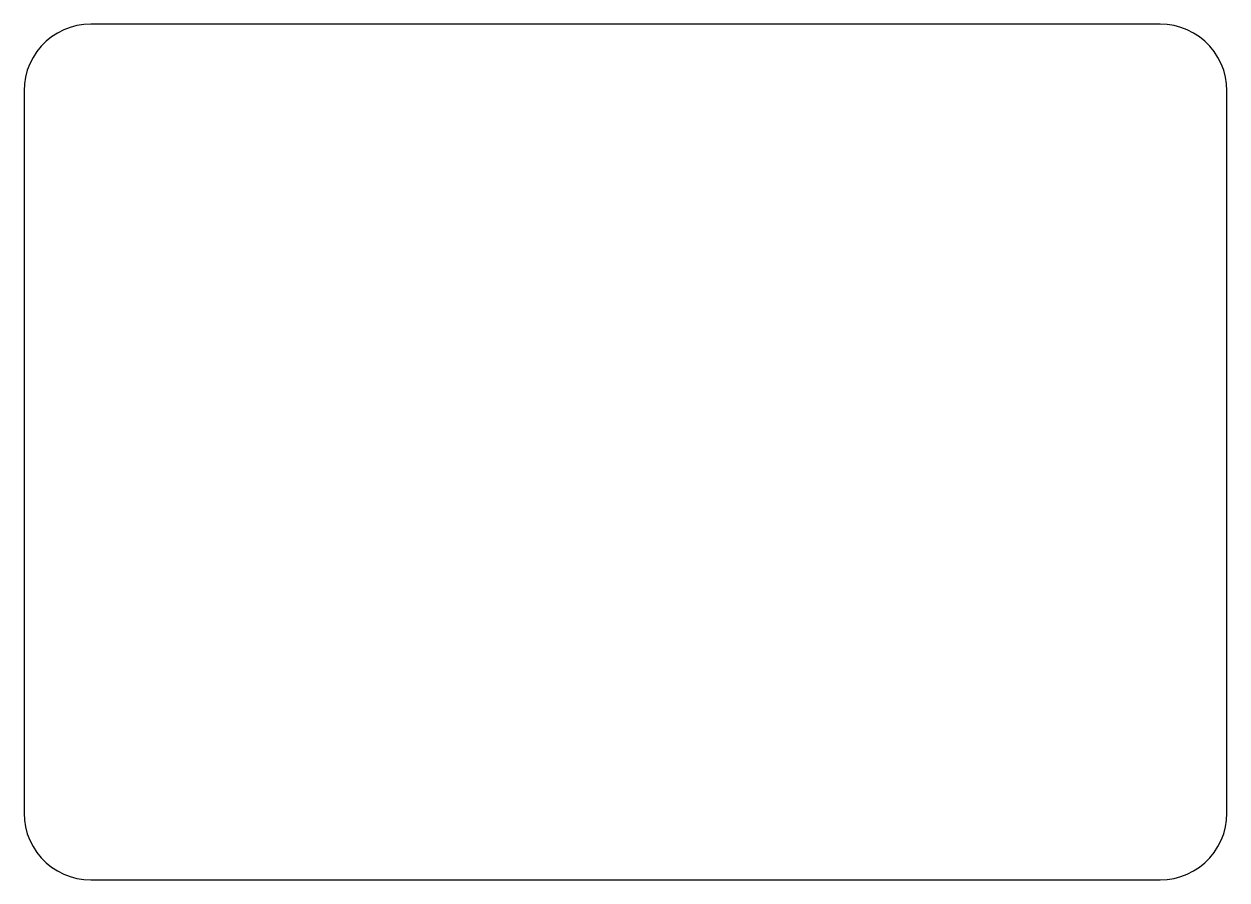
# Model space of a CAD drawing. Header units: metres. Extents: x 0 to 90, y 0 to 64.
import ezdxf

# ---------------------------------------------------------------- set-up
doc = ezdxf.new("R2010")
doc.units = ezdxf.units.M

msp = doc.modelspace()

# ---------------------------------------------------------------- linework, layer by layer
for p, q in [((4.477, 63.973), (3.96, 63.891)), ((5, 64), (4.477, 63.973)), ((85, 64), (5, 64)), ((85.523, 63.973), (85, 64)), ((86.04, 63.891), (85.523, 63.973)), ((2.061, 63.045), (1.654, 62.716)), ((2.5, 63.33), (2.061, 63.045)), ((2.966, 63.568), (2.5, 63.33)), ((3.455, 63.755), (2.966, 63.568)), ((3.96, 63.891), (3.455, 63.755)), ((86.545, 63.755), (86.04, 63.891)), ((87.034, 63.568), (86.545, 63.755)), ((87.5, 63.33), (87.034, 63.568)), ((87.939, 63.045), (87.5, 63.33)), ((88.346, 62.716), (87.939, 63.045)), ((1.284, 62.346), (0.955, 61.939)), ((1.654, 62.716), (1.284, 62.346)), ((88.716, 62.346), (88.346, 62.716)), ((89.045, 61.939), (88.716, 62.346)), ((0.67, 61.5), (0.432, 61.034)), ((0.955, 61.939), (0.67, 61.5)), ((89.33, 61.5), (89.045, 61.939)), ((89.568, 61.034), (89.33, 61.5)), ((0.245, 60.545), (0.109, 60.04)), ((0.432, 61.034), (0.245, 60.545)), ((89.755, 60.545), (89.568, 61.034)), ((89.891, 60.04), (89.755, 60.545)), ((0.027, 59.523), (0, 59)), ((0.109, 60.04), (0.027, 59.523)), ((89.973, 59.523), (89.891, 60.04)), ((90, 59), (89.973, 59.523)), ((0, 59), (0, 5)), ((90, 5), (90, 59)), ((0, 5), (0.027, 4.477)), ((89.973, 4.477), (90, 5)), ((0.027, 4.477), (0.109, 3.96)), ((0.109, 3.96), (0.245, 3.455)), ((89.755, 3.455), (89.891, 3.96)), ((89.891, 3.96), (89.973, 4.477)), ((0.245, 3.455), (0.432, 2.966)), ((0.432, 2.966), (0.67, 2.5)), ((89.33, 2.5), (89.568, 2.966)), ((89.568, 2.966), (89.755, 3.455)), ((0.67, 2.5), (0.955, 2.061)), ((0.955, 2.061), (1.284, 1.654)), ((88.716, 1.654), (89.045, 2.061)), ((89.045, 2.061), (89.33, 2.5)), ((1.284, 1.654), (1.654, 1.284)), ((1.654, 1.284), (2.061, 0.955)), ((2.061, 0.955), (2.5, 0.67)), ((87.5, 0.67), (87.939, 0.955)), ((87.939, 0.955), (88.346, 1.284)), ((88.346, 1.284), (88.716, 1.654)), ((2.5, 0.67), (2.966, 0.432)), ((2.966, 0.432), (3.455, 0.245)), ((3.455, 0.245), (3.96, 0.109)), ((3.96, 0.109), (4.477, 0.027)), ((4.477, 0.027), (5, 0)), ((5, 0), (85, 0)), ((85, 0), (85.523, 0.027)), ((85.523, 0.027), (86.04, 0.109)), ((86.04, 0.109), (86.545, 0.245)), ((86.545, 0.245), (87.034, 0.432)), ((87.034, 0.432), (87.5, 0.67))]:
    msp.add_line(p, q)

doc.saveas('drawing.dxf')
